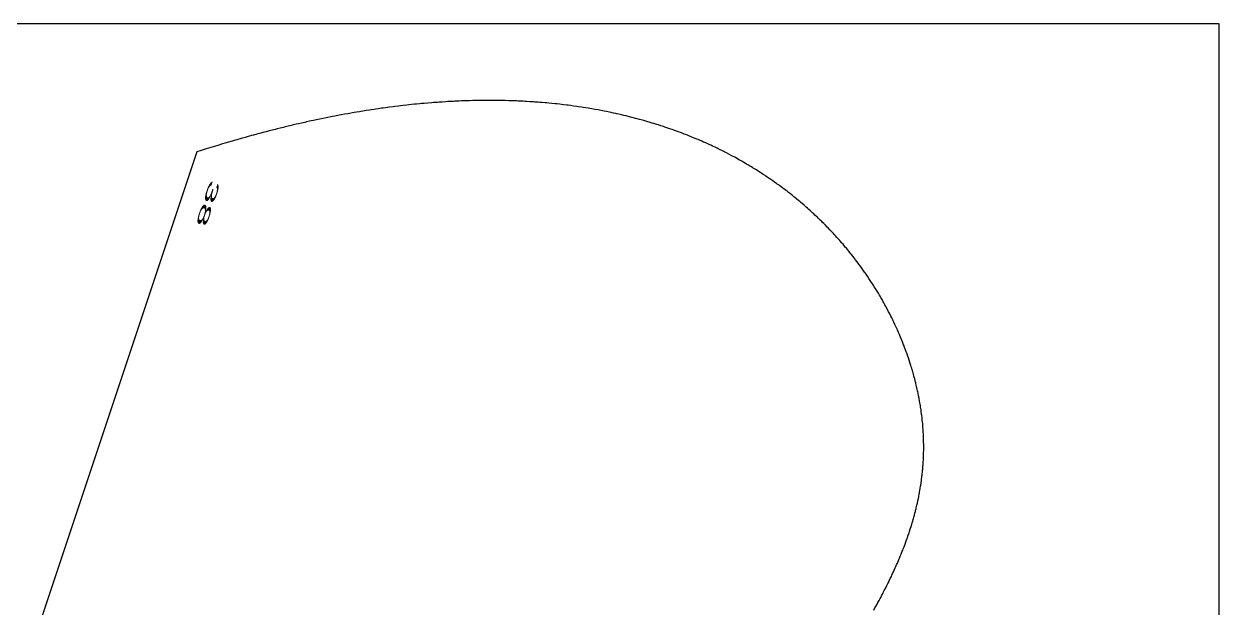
# Model space of a CAD drawing. Header units: metres. Extents: x 260 to 385, y -3 to 248.
# Drawn here: x 329.7 to 385.2, y 220.4 to 247.6 of the extents above; entities that cross this region are included whole.
import ezdxf

# ---------------------------------------------------------------- set-up
doc = ezdxf.new("R2010")
doc.units = ezdxf.units.M
doc.header["$MEASUREMENT"] = 0
doc.layers.add('1', color=7, linetype='Continuous', lineweight=0)
doc.styles.add('Style-ENGINEERING', font='ENGINEERING.shx')

msp = doc.modelspace()

# ---------------------------------------------------------------- linework, layer by layer
at = {"flags": 128}
for points in [[(385.210552, -2.443354), (385.210552, 247.556646), (260.210552, 247.556646), (260.210552, -2.443354), (385.210552, -2.443354)], [(369.158712, 220.312689), (369.214501, 220.41218), (369.242263, 220.462008), (369.313815, 220.591453), (369.349357, 220.65632), (369.402368, 220.753808), (369.455008, 220.851526), (369.481186, 220.900473), (369.533252, 220.998546), (369.559138, 221.047674), (369.597777, 221.121483), (369.64894, 221.220116), (369.674364, 221.269529), (369.712303, 221.343772), (369.768756, 221.455418), (369.815459, 221.548892), (369.838643, 221.595686), (369.873209, 221.66595), (369.924574, 221.771512), (369.975348, 221.877278), (370.00051, 221.930239), (370.050374, 222.036317), (370.075074, 222.089437), (370.111828, 222.169217), (370.160273, 222.275784), (370.184252, 222.32915), (370.219913, 222.409307), (370.255198, 222.489592), (370.272698, 222.529784), (370.308274, 222.612282), (370.325909, 222.653583), (370.352169, 222.715602), (370.391119, 222.808781), (370.429534, 222.902144), (370.448539, 222.948895), (370.486136, 223.042539), (370.504726, 223.089432), (370.53235, 223.159862), (370.568684, 223.25394), (370.586636, 223.301053), (370.613293, 223.371815), (370.65266, 223.478172), (370.68681, 223.572342), (370.703663, 223.619504), (370.72866, 223.690343), (370.765514, 223.796823), (370.801589, 223.90357), (370.819331, 223.957046), (370.854214, 224.064203), (370.871353, 224.117886), (370.896678, 224.198541), (370.929722, 224.306331), (370.945931, 224.360333), (370.969849, 224.441472), (370.993288, 224.522776), (371.004826, 224.56349), (371.025038, 224.635974), (371.034998, 224.672266), (371.049756, 224.726767), (371.071478, 224.808661), (371.092698, 224.890727), (371.103118, 224.931826), (371.123576, 225.014154), (371.133612, 225.055385), (371.148423, 225.117314), (371.165598, 225.190842), (371.174029, 225.227659), (371.186482, 225.282952), (371.204716, 225.366045), (371.222415, 225.449321), (371.231062, 225.491029), (371.247947, 225.574585), (371.256183, 225.616434), (371.26828, 225.679296), (371.283922, 225.763279), (371.291534, 225.805343), (371.302687, 225.868529), (371.318818, 225.963515), (371.320137, 225.97149), (371.335863, 226.069166), (371.343421, 226.118001), (371.354378, 226.191251), (371.364879, 226.264496), (371.369957, 226.301117), (371.379772, 226.374357), (371.384507, 226.410975), (371.391396, 226.4659), (371.400179, 226.539131), (371.404399, 226.575745), (371.410513, 226.630664), (371.4192, 226.713038), (371.429037, 226.81381), (371.433628, 226.864193), (371.433628, 226.864193), (371.440107, 226.939764), (371.446096, 227.015332), (371.448907, 227.053114), (371.45416, 227.128675), (371.456603, 227.166454), (371.460037, 227.22312), (371.463195, 227.279785), (371.465148, 227.31756), (371.468685, 227.393106), (371.470269, 227.430878), (371.473071, 227.506419), (371.475384, 227.581955), (371.476653, 227.63231), (371.47854, 227.733016), (371.479219, 227.789659), (371.479518, 227.82742), (371.479751, 227.902939), (371.479685, 227.940697), (371.479186, 228.01621), (371.478199, 228.091719), (371.47727, 228.142056), (371.474764, 228.242724), (371.473601, 228.280473), (371.470911, 228.355967), (371.467735, 228.431458), (371.465349, 228.481782), (371.459931, 228.582426), (371.455304, 228.657904), (371.451951, 228.708221), (371.444603, 228.808848), (371.440609, 228.85916), (371.43198, 228.959777), (371.422499, 229.060386), (371.415705, 229.127456), (371.410967, 229.172167), (371.400987, 229.261584), (371.390679, 229.348225), (371.383459, 229.405982), (371.378491, 229.444485), (371.368185, 229.521489), (371.360132, 229.579239), (371.35461, 229.617738), (371.343198, 229.694732), (371.337307, 229.733228), (371.32516, 229.810216), (371.312525, 229.887201), (371.30383, 229.938521), (371.285793, 230.041157), (371.282921, 230.05706), (371.267937, 230.138244), (371.257668, 230.192272), (371.250697, 230.22825), (371.23646, 230.300104), (371.225525, 230.353909), (371.218114, 230.389738), (371.202999, 230.461297), (371.195297, 230.497029), (371.179605, 230.568395), (371.163533, 230.639633), (371.152608, 230.687054), (371.130257, 230.78173), (371.116829, 230.837196), (371.107751, 230.874132), (371.089294, 230.947902), (371.079916, 230.984737), (371.06086, 231.058307), (371.041409, 231.131744), (371.028222, 231.180628), (371.001328, 231.278223), (370.985896, 231.333018), (370.975487, 231.369507), (370.95438, 231.442388), (370.943682, 231.478781), (370.921999, 231.551469), (370.899934, 231.62403), (370.885014, 231.672332), (370.854668, 231.768769), (370.837306, 231.822916), (370.801948, 231.930999), (370.765752, 232.0388), (370.741158, 232.110512), (370.724556, 232.158251), (370.690863, 232.253565), (370.671625, 232.307083), (370.632531, 232.413912), (370.592617, 232.520466), (370.565555, 232.59135), (370.547313, 232.638539), (370.510346, 232.732755), (370.489272, 232.785657), (370.446517, 232.891258), (370.402955, 232.996589), (370.373468, 233.066659), (370.353611, 233.113306), (370.313423, 233.206441), (370.279744, 233.283227), (370.257052, 233.334337), (370.211093, 233.436365), (370.187827, 233.487283), (370.140721, 233.588926), (370.092852, 233.690313), (370.060516, 233.757762), (370.03877, 233.802664), (369.994826, 233.892319), (369.955705, 233.970955), (369.9294, 234.023224), (369.876256, 234.127392), (369.849417, 234.179291), (369.79521, 234.282721), (369.7403, 234.385662), (369.703304, 234.454019), (369.678467, 234.49947), (369.628383, 234.590086), (369.600552, 234.639855), (369.544392, 234.739046), (369.487573, 234.837778), (369.449328, 234.903344), (369.423669, 234.946943), (369.371963, 235.033869), (369.342652, 235.082608), (369.283542, 235.179745), (369.223782, 235.27643), (369.183582, 235.340636), (369.156622, 235.38333), (369.10232, 235.46845), (369.056108, 235.539995), (369.025098, 235.587552), (368.962598, 235.68233), (368.931108, 235.729552), (368.867647, 235.823662), (368.803547, 235.917328), (368.760459, 235.979525), (368.731576, 236.02088), (368.673435, 236.103328), (368.640509, 236.149552), (368.574182, 236.241668), (368.507221, 236.333343), (368.462228, 236.394214), (368.432077, 236.434686), (368.371398, 236.51537), (368.317043, 236.586797), (368.289717, 236.622407), (368.248544, 236.675694), (368.186367, 236.755335), (368.123691, 236.834628), (368.092165, 236.874144), (368.028739, 236.952916), (367.996839, 236.992172), (367.948755, 237.050892), (367.884205, 237.128882), (367.851742, 237.167746), (367.802815, 237.22588), (367.728896, 237.312714), (367.664044, 237.387934), (367.631439, 237.425419), (367.582306, 237.481489), (367.5081, 237.565243), (367.433285, 237.648573), (367.39565, 237.690079), (367.319922, 237.772773), (367.28183, 237.813961), (367.224406, 237.875544), (367.213371, 237.887308), (367.154361, 237.949847), (367.114872, 237.991347), (367.035539, 238.073891), (366.995696, 238.114935), (366.915657, 238.196567), (366.835149, 238.277594), (366.781218, 238.331278), (366.745149, 238.366918), (366.672735, 238.437845), (366.590833, 238.517073), (366.535975, 238.569561), (366.499289, 238.604406), (366.425646, 238.673745), (366.370175, 238.725443), (366.333082, 238.759762), (366.258625, 238.828052), (366.221262, 238.862023), (366.146266, 238.929617), (366.070911, 238.996749), (366.020477, 239.041247), (365.986765, 239.070799), (365.919132, 239.129632), (365.833132, 239.203572), (365.775549, 239.252544), (365.73705, 239.28505), (365.659787, 239.349719), (365.601609, 239.397923), (365.562713, 239.429916), (365.484658, 239.493564), (365.445499, 239.525218), (365.366917, 239.588186), (365.287987, 239.650703), (365.235172, 239.692131), (365.199876, 239.719639), (365.129078, 239.774388), (365.129078, 239.774388), (365.039081, 239.843172), (364.978839, 239.888713), (364.938569, 239.918934), (364.85777, 239.97904), (364.796944, 240.023827), (364.756285, 240.053546), (364.674708, 240.11265), (364.63379, 240.142035), (364.551697, 240.200471), (364.469259, 240.258464), (364.41411, 240.29688), (364.377259, 240.322381), (364.303354, 240.373121), (364.20943, 240.436838), (364.146573, 240.479005), (364.104562, 240.506979), (364.020283, 240.562596), (363.95685, 240.60402), (363.914454, 240.631498), (363.829408, 240.686124), (363.786756, 240.713272), (363.701199, 240.767238), (363.6153, 240.820765), (363.557846, 240.856206), (363.519459, 240.879725), (363.442484, 240.926503), (363.376818, 240.966008), (363.332933, 240.992206), (363.244904, 241.044268), (363.200761, 241.070132), (363.112214, 241.121527), (363.023323, 241.172479), (362.963871, 241.2062), (362.924151, 241.228571), (362.844506, 241.273051), (362.830413, 241.28087), (362.748889, 241.325792), (362.694451, 241.355501), (362.58536, 241.414348), (362.530708, 241.443487), (362.421193, 241.501199), (362.311396, 241.55816), (362.238044, 241.595719), (362.189073, 241.620575), (362.090968, 241.669848), (361.988859, 241.720399), (361.920656, 241.753752), (361.87513, 241.775833), (361.78394, 241.819627), (361.715427, 241.852152), (361.669695, 241.873683), (361.578095, 241.916379), (361.532227, 241.937546), (361.440355, 241.979517), (361.348303, 242.021007), (361.286836, 242.0484), (361.245813, 242.066545), (361.163663, 242.102551), (361.05949, 242.147584), (360.989917, 242.177274), (360.94348, 242.196919), (360.850475, 242.235858), (360.780605, 242.264755), (360.733971, 242.283873), (360.640572, 242.32176), (360.593807, 242.34053), (360.500148, 242.377721), (360.406316, 242.41445), (360.343666, 242.438681), (360.218137, 242.486531), (360.111986, 242.526274), (360.041099, 242.55245), (359.993788, 242.569758), (359.89904, 242.604037), (359.827867, 242.629449), (359.780367, 242.64625), (359.68524, 242.679517), (359.637613, 242.695982), (359.542236, 242.728577), (359.446691, 242.760728), (359.382903, 242.781916), (359.255106, 242.823701), (359.14705, 242.858349), (359.074897, 242.881139), (359.026744, 242.896196), (358.930315, 242.925982), (358.857887, 242.948035), (358.809551, 242.962602), (358.712756, 242.99141), (358.664298, 243.005651), (358.567262, 243.033811), (358.470064, 243.06154), (358.405177, 243.079788), (358.275189, 243.115714), (358.160134, 243.146816), (358.083309, 243.167224), (358.032038, 243.180684), (357.929366, 243.207256), (357.852248, 243.226882), (357.800782, 243.239822), (357.697722, 243.265355), (357.646127, 243.27795), (357.542809, 243.302796), (357.439321, 243.327184), (357.370234, 243.34319), (357.231833, 243.374595), (357.216128, 243.378104), (357.16261, 243.389976), (357.055555, 243.413337), (356.948476, 243.436189), (356.877077, 243.451142), (356.734246, 243.48038), (356.627095, 243.501725), (356.555648, 243.515681), (356.412722, 243.542934), (356.341244, 243.556235), (356.198256, 243.582189), (356.055228, 243.607286), (355.959853, 243.623546), (355.896259, 243.634177), (355.769048, 243.654943), (355.657021, 243.672681), (355.582323, 243.684225), (355.432894, 243.70664), (355.358163, 243.717514), (355.208671, 243.738599), (355.059135, 243.758806), (354.959422, 243.771793), (354.892936, 243.780238), (354.75994, 243.796618), (354.647699, 243.809913), (354.572859, 243.818511), (354.423149, 243.835074), (354.348278, 243.84304), (354.198507, 243.858347), (354.048697, 243.872826), (353.948801, 243.882021), (353.882194, 243.887949), (353.748957, 243.899325), (353.636515, 243.908426), (353.561541, 243.914242), (353.411564, 243.925276), (353.336562, 243.930494), (353.186528, 243.940339), (353.036457, 243.949399), (352.936389, 243.955006), (352.869667, 243.958553), (352.736203, 243.96519), (352.623569, 243.970319), (352.548469, 243.9735), (352.39824, 243.979293), (352.323112, 243.981907), (352.17283, 243.986571), (352.022511, 243.990491), (351.922279, 243.992692), (351.855449, 243.993978), (351.721768, 243.996115), (351.608953, 243.99747), (351.533732, 243.998147), (351.383264, 243.998959), (351.308017, 243.999096), (351.157498, 243.998834), (351.006944, 243.997862), (350.906556, 243.996822), (350.839623, 243.995955), (350.705735, 243.993808), (350.592747, 243.991569), (350.517412, 243.98986), (350.366716, 243.985926), (350.291355, 243.983702), (350.14061, 243.978743), (349.989832, 243.973106), (349.889296, 243.968974), (349.822263, 243.966053), (349.68818, 243.959817), (349.622177, 243.956555), (349.490151, 243.949651), (349.358102, 243.942243), (349.270056, 243.937025), (349.093931, 243.925924), (348.96181, 243.91702), (348.873716, 243.910809), (348.697496, 243.897733), (348.60937, 243.89087), (348.433087, 243.876496), (348.256763, 243.861264), (348.13919, 243.850637), (348.060798, 243.843343), (347.903989, 243.828255), (347.87209, 243.825105), (347.807124, 243.818606), (347.677262, 243.805277), (347.547496, 243.79151), (347.461038, 243.782092), (347.288247, 243.762679), (347.158763, 243.747621), (347.072492, 243.737346), (346.900072, 243.716234), (346.900072, 243.716234), (346.813923, 243.705399), (346.641746, 243.683176), (346.469728, 243.66022), (346.355138, 243.644514), (346.278783, 243.633866), (346.126165, 243.612145), (346.013862, 243.595793), (345.939029, 243.584723), (345.789451, 243.562184), (345.714706, 243.550715), (345.565301, 243.527382), (345.416011, 243.503526), (345.316547, 243.487333), (345.250266, 243.47641), (345.117769, 243.45426), (345.006044, 243.435257), (344.931595, 243.42243), (344.782779, 243.396397), (344.708412, 243.383193), (344.559761, 243.356409), (344.411217, 243.329131), (344.312247, 243.310672), (344.11445, 243.273104), (344.003272, 243.251595), (343.929186, 243.237104), (343.781092, 243.207766), (343.707083, 243.192918), (343.559144, 243.162868), (343.411308, 243.132349), (343.312807, 243.111744), (343.115939, 243.069918), (343.005279, 243.046032), (342.931537, 243.029965), (342.784126, 242.997492), (342.710458, 242.981086), (342.563195, 242.947938), (342.416029, 242.914344), (342.317973, 242.891703), (342.121987, 242.845834), (342.011819, 242.819691), (341.938404, 242.802128), (341.791643, 242.766678), (341.718298, 242.748792), (341.571677, 242.7127), (341.425149, 242.676185), (341.327514, 242.651607), (341.132367, 242.601896), (341.059228, 242.583064), (340.913018, 242.54509), (340.766898, 242.506707), (340.669533, 242.480891), (340.474922, 242.428721), (340.329066, 242.389124), (340.231878, 242.362504), (340.037615, 242.308737), (339.940541, 242.28159), (339.746507, 242.226776), (339.552624, 242.171273), (339.423451, 242.133891), (339.337372, 242.108803), (339.165302, 242.058226), (339.002076, 242.009728), (338.893316, 241.977133), (338.675934, 241.911316), (338.56731, 241.878096), (338.350198, 241.81104), (338.133264, 241.743168), (337.988739, 241.697471), (337.892433, 241.666808), (337.699922, 241.60501), (319.661039, 187.541819)]]:
    msp.add_lwpolyline(points, dxfattribs=at)

# ---------------------------------------------------------------- texts
at = {"layer": '1', "style": 'Style-ENGINEERING', "width": 3}
msp.add_text('38', height=0.5, rotation=251.547819, dxfattribs=at).set_placement((338.331997, 240.339909))

doc.saveas('drawing.dxf')
